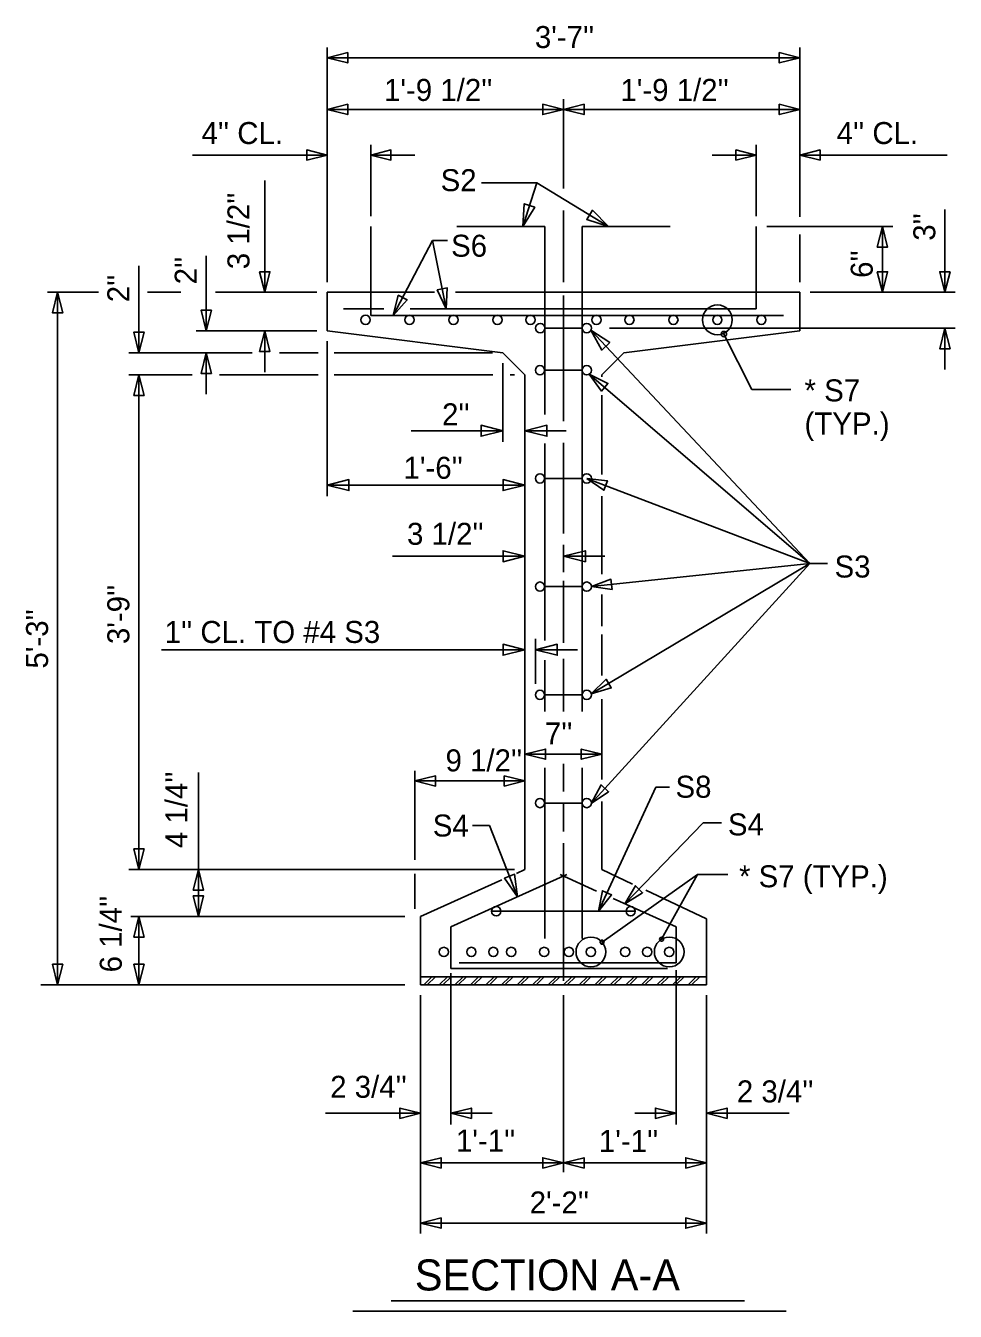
# Model space of a CAD drawing. Extents: x -44.3 to 50.5, y -5.3 to 39.9.
# Drawn here: x -37.87 to -30.82, y 13.67 to 23.41 of the extents above; entities that cross this region are included whole.
import ezdxf

# ---------------------------------------------------------------- set-up
doc = ezdxf.new("R2010")
doc.units = 0
for name, color, linetype in [('63 Bulb Tee CELL', 7, 'Continuous'), ('Default', 7, 'Continuous'), ('Dimension Lines CELL', 7, 'Continuous'), ('Plot Shape CELL', 7, 'Continuous'), ('Rebar Lines', 7, 'Continuous'), ('Rebar Lines CELL', 7, 'Continuous'), ('User Information Notes CELL', 7, 'Continuous')]:
    doc.layers.add(name, color=color, linetype=linetype)

msp = doc.modelspace()

# ---------------------------------------------------------------- linework, layer by layer
at = {"layer": '63 Bulb Tee CELL'}
for p, q in [((-35.0976, 13.7487), (-32.4185, 13.7487)), ((-35.3879, 13.6696), (-32.1022, 13.6696))]:
    msp.add_line(p, q, dxfattribs=at)
at = {"layer": 'Default'}
msp.add_circle((-32.5752, 21.0771), 0.0205, dxfattribs=at)
at = {"layer": 'Dimension Lines CELL'}
for p, q in [((-33.7915, 21.3703), (-33.7915, 20.4169)), ((-33.7915, 20.2519), (-33.7915, 19.5662)), ((-33.7915, 19.4792), (-33.7915, 19.2726)), ((-33.7915, 19.2076), (-33.7915, 18.7358)), ((-33.7915, 18.6161), (-33.7915, 18.2152)), ((-33.7915, 17.8182), (-33.7915, 17.6099)), ((-33.7915, 17.5229), (-33.7915, 17.3054)), ((-33.7915, 17.2185), (-33.7915, 16.1752))]:
    msp.add_line(p, q, dxfattribs=at)
at = {"layer": 'Plot Shape CELL'}
for p, q in [((-35.5831, 21.4714), (-35.5831, 23.2499)), ((-31.9995, 21.9661), (-31.9995, 23.2499)), ((-31.9995, 23.1718), (-35.5831, 23.1718)), ((-33.7915, 22.1813), (-33.7915, 22.8581)), ((-35.5831, 22.7801), (-33.7915, 22.7801)), ((-33.7915, 22.7801), (-31.9995, 22.7801)), ((-35.2524, 21.9714), (-35.2524, 22.5121)), ((-32.3305, 21.9714), (-32.3305, 22.5121)), ((-36.6025, 22.4339), (-35.5831, 22.4339)), ((-34.9185, 22.4339), (-35.2524, 22.4339)), ((-32.6645, 22.4339), (-32.3305, 22.4339)), ((-30.8823, 22.4339), (-31.9999, 22.4339)), ((-36.0556, 22.2409), (-36.0556, 21.3933)), ((-33.7915, 21.4714), (-33.7915, 22.0146)), ((-30.8994, 22.0209), (-30.8994, 21.3933)), ((-32.2486, 21.8933), (-31.2958, 21.8933)), ((-31.9995, 21.4714), (-31.9995, 21.8319)), ((-31.3739, 21.8933), (-31.3739, 21.3933)), ((-34.7833, 21.785), (-35.0807, 21.2171)), ((-36.4981, 21.6712), (-36.4981, 21.1016)), ((-31.3739, 21.7063), (-31.3739, 21.3933)), ((-37.0083, 21.5944), (-37.0083, 20.935)), ((-37.3141, 21.3933), (-37.7029, 21.3933)), ((-37.6248, 21.3933), (-37.6248, 16.1434)), ((-36.6904, 21.3933), (-36.9443, 21.3933)), ((-35.6612, 21.3933), (-36.4286, 21.3933)), ((-31.9214, 21.3933), (-30.8214, 21.3933)), ((-35.6612, 21.1016), (-36.5762, 21.1016)), ((-36.0556, 20.7886), (-36.0556, 21.1016)), ((-31.9231, 19.3385), (-33.5835, 21.1064)), ((-33.4424, 21.1225), (-30.8214, 21.1225)), ((-30.8994, 20.8095), (-30.8994, 21.1225)), ((-35.5831, 21.0235), (-35.5831, 19.8484)), ((-36.1514, 20.935), (-37.0864, 20.935)), ((-36.4981, 20.622), (-36.4981, 20.935)), ((-35.6511, 20.935), (-35.9437, 20.935)), ((-34.3279, 20.935), (-35.528, 20.935)), ((-34.2498, 20.8568), (-34.2498, 20.2604)), ((-36.6057, 20.7683), (-37.0864, 20.7683)), ((-37.0083, 20.7683), (-37.0083, 17.0183)), ((-35.6511, 20.7683), (-36.3978, 20.7683)), ((-34.3269, 20.7683), (-35.528, 20.7683)), ((-34.1612, 20.7683), (-34.196, 20.7683)), ((-34.9447, 20.3447), (-34.2498, 20.3447)), ((-33.7702, 20.3447), (-34.0831, 20.3447)), ((-34.0831, 19.9323), (-35.5831, 19.9323)), ((-35.0877, 19.3933), (-34.0831, 19.3933)), ((-33.4785, 19.3933), (-33.7915, 19.3933)), ((-34.0041, 18.4264), (-34.0041, 18.768)), ((-36.838, 18.684), (-34.0831, 18.684)), ((-33.6852, 18.684), (-34.0041, 18.684)), ((-34.0831, 17.8927), (-33.4998, 17.8927)), ((-36.5585, 17.7531), (-36.5585, 16.6622)), ((-34.9165, 17.0924), (-34.9165, 17.7673)), ((-34.9165, 17.6892), (-34.0831, 17.6892)), ((-34.1612, 17.0183), (-37.0864, 17.0183)), ((-34.9165, 16.7214), (-34.9165, 16.9847)), ((-34.9945, 16.6622), (-37.0694, 16.6622)), ((-37.0083, 16.6622), (-37.0083, 16.1434)), ((-34.6456, 16.2319), (-34.6456, 15.0843)), ((-32.9373, 16.2565), (-32.9373, 15.0843)), ((-34.9945, 16.1434), (-37.7511, 16.1434)), ((-34.8748, 16.0656), (-34.8748, 14.2598)), ((-33.7915, 16.0652), (-33.7915, 14.7231)), ((-32.7078, 16.0656), (-32.7078, 14.2598)), ((-35.5936, 15.1709), (-34.8748, 15.1709)), ((-34.3326, 15.1709), (-34.6456, 15.1709)), ((-33.2503, 15.1709), (-32.9373, 15.1709)), ((-32.0802, 15.1709), (-32.7078, 15.1709)), ((-34.8748, 14.7939), (-33.7915, 14.7939)), ((-33.7915, 14.7939), (-32.7078, 14.7939)), ((-34.8748, 14.3379), (-32.7078, 14.3379))]:
    msp.add_line(p, q, dxfattribs=at)
for points in [[(-34.0999, 21.8933), (-33.9929, 22.2237), (-34.4129, 22.2237)], [(-33.451, 21.8933), (-33.9929, 22.2237)], [(-34.6799, 21.2683), (-34.7833, 21.785), (-34.6704, 21.785)], [(-32.5752, 21.0771), (-32.3625, 20.6579), (-32.0679, 20.6579)], [(-33.5953, 20.7735), (-31.9231, 19.3385), (-31.7892, 19.3385)], [(-33.615, 19.9828), (-31.9231, 19.3385), (-31.9349, 19.3444)], [(-33.5802, 18.3487), (-31.9231, 19.3385), (-31.9349, 19.3444)], [(-33.5799, 17.5193), (-31.9231, 19.3385), (-31.9231, 19.3385)], [(-33.5795, 19.1633), (-31.9231, 19.3385), (-31.9231, 19.3385)], [(-33.5254, 16.7021), (-33.0901, 17.6423), (-32.9877, 17.6423)], [(-34.139, 16.8122), (-34.3523, 17.3513), (-34.4811, 17.3513)], [(-33.3255, 16.7589), (-32.7312, 17.372), (-32.5924, 17.372)], [(-33.4982, 16.4674), (-32.7757, 16.9809), (-32.5451, 16.9809)], [(-33.0476, 16.4899), (-32.7757, 16.9809), (-32.5451, 16.9809)]]:
    msp.add_lwpolyline(points, dxfattribs=at)
for centre, radius in [((-32.6248, 21.1849), 0.1128), ((-33.5832, 16.3933), 0.1128), ((-33.4982, 16.4674), 0.0154), ((-32.9894, 16.3933), 0.1128), ((-33.0476, 16.4899), 0.0154)]:
    msp.add_circle(centre, radius, dxfattribs=at)
at = {"layer": 'Rebar Lines'}
for p, q in [((-35.2524, 21.2171), (-35.2524, 21.8933)), ((-34.5989, 21.8933), (-33.9323, 21.8933)), ((-33.9323, 21.8933), (-33.9323, 20.4681)), ((-33.6501, 21.8933), (-32.9831, 21.8933)), ((-33.6501, 21.8933), (-33.6501, 18.2152)), ((-32.3305, 21.2683), (-32.3305, 21.8933)), ((-35.4581, 21.2683), (-35.1516, 21.2683)), ((-34.9518, 21.2683), (-32.3305, 21.2683)), ((-32.1245, 21.2171), (-35.2524, 21.2171)), ((-33.9323, 21.1225), (-33.6501, 21.1225)), ((-33.9339, 20.803), (-33.6501, 20.803)), ((-33.9323, 20.2463), (-33.9323, 18.7532)), ((-33.9339, 19.9828), (-33.6501, 19.9828)), ((-33.9339, 19.1627), (-33.6501, 19.1627)), ((-33.9323, 18.6059), (-33.9323, 18.2152)), ((-33.9339, 18.3425), (-33.6501, 18.3425)), ((-33.9323, 17.7897), (-33.9323, 16.4944)), ((-33.6501, 17.7897), (-33.6501, 16.4944)), ((-33.9339, 17.5223), (-33.6501, 17.5223)), ((-34.6456, 16.5842), (-33.7665, 16.9798)), ((-33.5396, 16.8552), (-33.8165, 16.9798)), ((-32.9373, 16.5842), (-33.4137, 16.7986)), ((-34.3358, 16.7021), (-33.2465, 16.7021)), ((-34.6456, 16.2687), (-34.6456, 16.5842)), ((-32.9373, 16.3103), (-32.9373, 16.5842)), ((-34.5805, 16.3103), (-32.9373, 16.3103)), ((-33.0024, 16.2687), (-34.6456, 16.2687))]:
    msp.add_line(p, q, dxfattribs=at)
for centre in [(-33.9674, 21.1224), (-33.6147, 21.1224), (-33.9691, 20.803), (-33.6148, 20.803), (-33.9691, 19.9828), (-33.6148, 19.9828), (-33.9691, 19.1626), (-33.6148, 19.1626), (-33.9691, 18.3424), (-33.6148, 18.3424), (-33.9691, 17.5222), (-33.6148, 17.5222), (-34.3005, 16.702), (-33.2818, 16.702)]:
    msp.add_circle(centre, 0.0352, dxfattribs=at)
for centre in [(-35.2912, 21.1849), (-34.9581, 21.1849), (-34.6248, 21.1849), (-34.2915, 21.1849), (-34.0415, 21.1849), (-33.5415, 21.1849), (-33.2915, 21.1849), (-32.9581, 21.1849), (-32.6248, 21.1849), (-32.2915, 21.1849), (-34.6977, 16.3934), (-34.4894, 16.3934), (-34.3227, 16.3934), (-34.1873, 16.3934), (-33.9373, 16.3934), (-33.7498, 16.3934), (-33.5831, 16.3934), (-33.3227, 16.3934), (-33.156, 16.3934), (-32.9892, 16.3934)]:
    msp.add_ellipse(centre, major_axis=(0, 0.0352), ratio=0.999951, dxfattribs=at)
at = {"layer": 'Rebar Lines CELL'}
msp.add_line((-37.0083, 20.4553), (-37.0083, 20.7683), dxfattribs=at)
for points in [[(-35.5831, 23.1718), (-35.4266, 23.2109), (-35.4266, 23.1327)], [(-31.9995, 23.1718), (-32.156, 23.1327), (-32.156, 23.2109)], [(-35.5831, 22.7801), (-35.4266, 22.8191), (-35.4266, 22.741)], [(-33.7915, 22.7801), (-33.948, 22.741), (-33.948, 22.8191)], [(-33.7915, 22.7801), (-33.635, 22.8191), (-33.635, 22.741)], [(-31.9995, 22.7801), (-32.156, 22.741), (-32.156, 22.8191)], [(-35.5831, 22.4339), (-35.7367, 22.3955), (-35.7367, 22.4723)], [(-35.2524, 22.4339), (-35.0989, 22.4723), (-35.0989, 22.3955)], [(-32.3305, 22.4339), (-32.4841, 22.4723), (-32.4841, 22.3955)], [(-31.9999, 22.4339), (-31.8463, 22.3955), (-31.8463, 22.4723)], [(-34.0999, 21.8933), (-34.009, 22.0386), (-34.0881, 22.0642)], [(-33.451, 21.8933), (-33.5712, 22.0151), (-33.6147, 21.9442)], [(-31.3739, 21.8933), (-31.3348, 21.7368), (-31.4129, 21.7368)], [(-36.0556, 21.3933), (-36.0946, 21.5498), (-36.0165, 21.5498)], [(-31.3739, 21.3933), (-31.4129, 21.5498), (-31.3348, 21.5498)], [(-30.8994, 21.3933), (-30.9385, 21.5498), (-30.8604, 21.5498)], [(-37.6248, 21.3933), (-37.5857, 21.2368), (-37.6638, 21.2368)], [(-35.0807, 21.2171), (-35.0434, 21.3709), (-34.9756, 21.3352)], [(-34.6799, 21.2683), (-34.7478, 21.4113), (-34.6724, 21.4264)], [(-36.4981, 21.1016), (-36.5372, 21.2581), (-36.4591, 21.2581)], [(-37.0083, 20.935), (-37.0474, 21.0914), (-36.9693, 21.0914)], [(-36.0556, 21.1016), (-36.0165, 20.9451), (-36.0946, 20.9451)], [(-33.5835, 21.1064), (-33.5008, 20.9561), (-33.4398, 21.0129)], [(-30.8994, 21.1225), (-30.8604, 20.966), (-30.9385, 20.966)], [(-36.4981, 20.935), (-36.4591, 20.7785), (-36.5372, 20.7785)], [(-37.0083, 20.7683), (-36.9693, 20.6118), (-37.0474, 20.6118)], [(-33.5953, 20.7735), (-33.4539, 20.7027), (-33.5038, 20.6443)], [(-34.2498, 20.3447), (-34.4158, 20.3861), (-34.4158, 20.303)], [(-34.0831, 20.3447), (-33.9168, 20.303), (-33.9168, 20.3861)], [(-33.615, 19.9828), (-33.4578, 19.9645), (-33.4851, 19.8926)], [(-35.5831, 19.9323), (-35.4168, 19.891), (-35.4168, 19.974)], [(-34.0831, 19.9323), (-34.2492, 19.974), (-34.2492, 19.891)], [(-34.0831, 19.3933), (-34.2492, 19.435), (-34.2492, 19.3516)], [(-33.7915, 19.3933), (-33.6252, 19.3516), (-33.6252, 19.435)], [(-33.5795, 19.1633), (-33.4313, 19.2181), (-33.4227, 19.142)], [(-34.0831, 18.684), (-34.2492, 18.7256), (-34.2492, 18.6423)], [(-34.0041, 18.684), (-33.8381, 18.6423), (-33.8381, 18.7256)], [(-33.5802, 18.3487), (-33.4687, 18.4609), (-33.429, 18.3953)], [(-34.0831, 17.8927), (-33.9267, 17.9317), (-33.9267, 17.8536)], [(-33.4998, 17.8927), (-33.6563, 17.8536), (-33.6563, 17.9317)], [(-34.9165, 17.6892), (-34.76, 17.7283), (-34.76, 17.6502)], [(-34.0831, 17.6892), (-34.2396, 17.6502), (-34.2396, 17.7283)], [(-33.5799, 17.5193), (-33.5064, 17.6594), (-33.449, 17.6082)], [(-37.0083, 17.0183), (-37.0474, 17.1748), (-36.9693, 17.1748)], [(-36.5585, 17.0183), (-36.5194, 16.8618), (-36.5975, 16.8618)], [(-34.139, 16.8122), (-34.2388, 16.9515), (-34.1615, 16.9821)], [(-33.3255, 16.7589), (-33.2461, 16.8957), (-33.191, 16.8425)], [(-36.5585, 16.6622), (-36.5975, 16.8186), (-36.5194, 16.8186)], [(-33.5254, 16.7021), (-33.4959, 16.8576), (-33.426, 16.8254)], [(-37.0083, 16.6622), (-36.9693, 16.5056), (-37.0474, 16.5056)], [(-37.6248, 16.1434), (-37.6638, 16.2998), (-37.5857, 16.2998)], [(-37.0083, 16.1434), (-37.0474, 16.2998), (-36.9693, 16.2998)], [(-34.8748, 15.1709), (-35.0313, 15.1318), (-35.0313, 15.21)], [(-34.6456, 15.1709), (-34.4891, 15.21), (-34.4891, 15.1318)], [(-32.9373, 15.1709), (-33.0938, 15.1318), (-33.0938, 15.21)], [(-32.7078, 15.1709), (-32.5514, 15.21), (-32.5514, 15.1318)], [(-34.8748, 14.7939), (-34.7183, 14.833), (-34.7183, 14.7549)], [(-33.7915, 14.7939), (-33.948, 14.7549), (-33.948, 14.833)], [(-33.7915, 14.7939), (-33.635, 14.833), (-33.635, 14.7549)], [(-32.7078, 14.7939), (-32.8643, 14.7549), (-32.8643, 14.833)], [(-34.8748, 14.3379), (-34.7183, 14.377), (-34.7183, 14.2989)], [(-32.7078, 14.3379), (-32.8643, 14.2989), (-32.8643, 14.377)]]:
    msp.add_lwpolyline(points, close=True, dxfattribs=at)
at = {"layer": 'User Information Notes CELL'}
for p, q in [((-35.5831, 21.3933), (-35.5831, 21.1016)), ((-34.7695, 21.3933), (-35.5831, 21.3933)), ((-31.9995, 21.3933), (-34.6104, 21.3933)), ((-31.9995, 21.1016), (-31.9995, 21.3933)), ((-35.5831, 21.1016), (-34.2498, 20.935)), ((-33.3331, 20.935), (-31.9995, 21.1016)), ((-34.2498, 20.935), (-34.0831, 20.7683)), ((-33.4998, 20.7683), (-33.3331, 20.935)), ((-34.0831, 20.7683), (-34.0831, 17.0183)), ((-33.4998, 20.7525), (-33.4998, 20.7683)), ((-33.4998, 20.0134), (-33.4998, 20.6134)), ((-33.4998, 19.2581), (-33.4998, 19.8477)), ((-33.4998, 18.8622), (-33.4998, 19.1016)), ((-33.4998, 18.4895), (-33.4998, 18.8001)), ((-33.4998, 17.6994), (-33.4998, 18.3093)), ((-33.4998, 17.0183), (-33.4998, 17.5337)), ((-34.1482, 16.989), (-34.0831, 17.0183)), ((-33.4998, 17.0183), (-33.2668, 16.908)), ((-34.8748, 16.6622), (-34.2571, 16.94)), ((-33.167, 16.8608), (-32.7078, 16.6434)), ((-34.8748, 16.6622), (-34.8748, 16.1434)), ((-32.7078, 16.1434), (-32.7078, 16.6434)), ((-34.8748, 16.2057), (-32.7078, 16.2057)), ((-34.8505, 16.1434), (-34.7879, 16.2057)), ((-34.824, 16.1434), (-34.7613, 16.2057)), ((-34.7324, 16.1434), (-34.6701, 16.2057)), ((-34.7062, 16.1434), (-34.6435, 16.2057)), ((-34.6146, 16.1434), (-34.5523, 16.2057)), ((-34.5884, 16.1434), (-34.5257, 16.2057)), ((-34.4968, 16.1434), (-34.4342, 16.2057)), ((-34.4703, 16.1434), (-34.4079, 16.2057)), ((-34.3791, 16.1434), (-34.3164, 16.2057)), ((-34.3525, 16.1434), (-34.2902, 16.2057)), ((-34.261, 16.1434), (-34.1987, 16.2057)), ((-34.2347, 16.1434), (-34.172, 16.2057)), ((-34.1432, 16.1434), (-34.0808, 16.2057)), ((-34.1169, 16.1434), (-34.0543, 16.2057)), ((-34.0254, 16.1434), (-33.9631, 16.2057)), ((-33.9988, 16.1434), (-33.9365, 16.2057)), ((-33.9076, 16.1434), (-33.845, 16.2057)), ((-33.8811, 16.1434), (-33.8187, 16.2057)), ((-33.7899, 16.1434), (-33.7272, 16.2057)), ((-33.7633, 16.1434), (-33.701, 16.2057)), ((-33.672, 16.1434), (-33.6094, 16.2057)), ((-33.6455, 16.1434), (-33.5828, 16.2057)), ((-33.554, 16.1434), (-33.4916, 16.2057)), ((-33.5277, 16.1434), (-33.4651, 16.2057)), ((-33.4362, 16.1434), (-33.3735, 16.2057)), ((-33.4099, 16.1434), (-33.3473, 16.2057)), ((-33.3184, 16.1434), (-33.2557, 16.2057)), ((-33.2918, 16.1434), (-33.2295, 16.2057)), ((-33.2006, 16.1434), (-33.1379, 16.2057)), ((-33.174, 16.1434), (-33.1114, 16.2057)), ((-33.0825, 16.1434), (-33.0202, 16.2057)), ((-33.0563, 16.1434), (-32.9936, 16.2057)), ((-32.9648, 16.1434), (-32.9024, 16.2057)), ((-32.9385, 16.1434), (-32.8758, 16.2057)), ((-32.8469, 16.1434), (-32.7843, 16.2057)), ((-32.8204, 16.1434), (-32.758, 16.2057)), ((-34.8748, 16.1434), (-32.7078, 16.1434))]:
    msp.add_line(p, q, dxfattribs=at)

# ---------------------------------------------------------------- texts
at = {"layer": '63 Bulb Tee CELL'}
for s, height, p in [("3'-7''", 0.16667, (-34.008, 23.2451)), ("1'-9 1/2''", 0.16667, (-35.1511, 22.8441)), ("1'-9 1/2''", 0.16667, (-33.3594, 22.8441)), ("4'' CL.", 0.16667, (-36.5344, 22.5174)), ("4'' CL.", 0.16667, (-31.7206, 22.5174)), ('S2', 0.16667, (-34.722, 22.1601)), ('S6', 0.16667, (-34.6426, 21.6631)), ('* S7', 0.167, (-31.9643, 20.5665)), ("2''", 0.16667, (-34.7114, 20.3855)), ('(TYP.)', 0.167, (-31.9643, 20.3155)), ("1'-6''", 0.16667, (-35.0034, 19.9801)), ("3 1/2''", 0.16667, (-34.9768, 19.4795)), ('S3', 0.16667, (-31.7365, 19.2314)), ("1'' CL. TO #4 S3", 0.166667, (-36.8138, 18.7356)), ("7''", 0.16667, (-33.9319, 17.966)), ("9 1/2''", 0.16667, (-34.6849, 17.7622)), ('S8', 0.16667, (-32.9419, 17.5624)), ('S4', 0.16667, (-32.5449, 17.2767)), ('S4', 0.16667, (-34.7818, 17.2683)), ('* S7 (TYP.)', 0.166667, (-32.4605, 16.8836)), ("2 3/4''", 0.16667, (-35.5592, 15.2879)), ("2 3/4''", 0.16667, (-32.4768, 15.253)), ("1'-1''", 0.16667, (-34.6061, 14.8802)), ("1'-1''", 0.16667, (-33.5226, 14.8774)), ("2'-2''", 0.16667, (-34.047, 14.4112)), ('SECTION A-A', 0.235208, (-34.9178, 13.8274))]:
    msp.add_text(s, height=height, dxfattribs=at).set_placement(p)
for s, p in [("3 1/2''", (-36.1712, 21.5686)), ("3''", (-30.9728, 21.7843)), ("2''", (-36.5711, 21.454)), ("6''", (-31.4471, 21.5028)), ("2''", (-37.0816, 21.3181)), ("3'-9''", (-37.0816, 18.727)), ("5'-3''", (-37.6978, 18.5416)), ("4 1/4''", (-36.641, 17.1806)), ("6 1/4''", (-37.1392, 16.2386))]:
    msp.add_text(s, height=0.16667, rotation=90, dxfattribs=at).set_placement(p)

doc.saveas('drawing.dxf')
